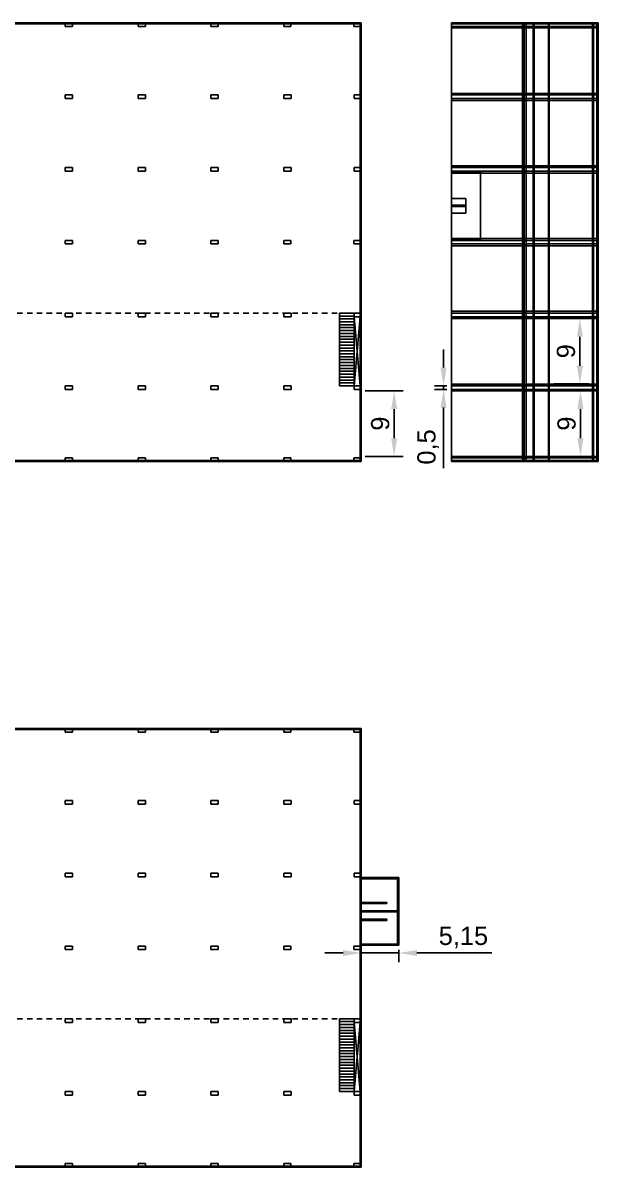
# Model space of a CAD drawing. Header units: millimetres. Extents: x 332 to 5606, y 276 to 1426.
# Drawn here: x 1825.6 to 1904.6, y 664.2 to 821.5 of the extents above; entities that cross this region are included whole.
import ezdxf

# ---------------------------------------------------------------- set-up
doc = ezdxf.new("R2010")
doc.units = ezdxf.units.MM
doc.linetypes.add('JIS_02_0.7', pattern=[1.35, 0.75, -0.6])
doc.styles.get("Standard").update_dxf_attribs({"font": 'arial.ttf'})
doc.dimstyles.new('ISO-25', dxfattribs={"dimtxt": 2.5, "dimasz": 2.5, "dimexe": 1.25, "dimexo": 0.625, "dimtad": 1, "dimtxsty": 'Standard', "dimcen": 2.5, "dimadec": 0, "dimazin": 0, "dimtfac": 1, "dimtmove": 0, "dimatfit": 3, "dimfxl": 1, "dimarcsym": 0})

# ---------------------------------------------------------------- blocks, each defined once
blk = doc.blocks.new('*D1')
at = {"color": 0, "lineweight": -2, "transparency": 16777216}
for p, q in [((1883.42, 774.13), (1883.42, 776.63)), ((1883.86, 771.63), (1882.17, 771.63)), ((1883.86, 771.13), (1882.17, 771.13)), ((1883.42, 771.63), (1883.42, 771.13)), ((1883.42, 768.63), (1883.42, 760.31))]:
    blk.add_line(p, q, dxfattribs=at)
at = {"color": 0, "transparency": 16777216}
for points in [[(1883, 774.13), (1883.83, 774.13), (1883.42, 771.63)], [(1883, 768.63), (1883.83, 768.63), (1883.42, 771.13)]]:
    blk.add_solid(points, dxfattribs=at)
at = {"layer": 'Defpoints', "color": 0, "transparency": 16777216}
for p in [(1883.42, 771.13), (1884.48, 771.63), (1884.48, 771.13)]:
    blk.add_point(p, dxfattribs=at)
at = {"color": 0, "transparency": 16777216, "insert": (1881.29, 763.22), "char_height": 2.5, "attachment_point": 5, "rotation": 90}
blk.add_mtext('0,5', dxfattribs=at)
blk = doc.blocks.new('*D4')
at = {"color": 0, "lineweight": -2, "transparency": 16777216}
for p, q in [((1872.66, 770.93), (1877.88, 770.93)), ((1876.63, 764.43), (1876.63, 768.43)), ((1872.66, 761.93), (1877.88, 761.93))]:
    blk.add_line(p, q, dxfattribs=at)
at = {"color": 0, "transparency": 16777216}
for points in [[(1876.21, 768.43), (1877.04, 768.43), (1876.63, 770.93)], [(1876.21, 764.43), (1877.04, 764.43), (1876.63, 761.93)]]:
    blk.add_solid(points, dxfattribs=at)
at = {"layer": 'Defpoints', "color": 0, "transparency": 16777216}
for p in [(1872.03, 770.93), (1876.63, 770.93), (1872.03, 761.93)]:
    blk.add_point(p, dxfattribs=at)
at = {"color": 0, "transparency": 16777216, "insert": (1874.72, 766.43), "char_height": 2.5, "attachment_point": 5, "rotation": 90}
blk.add_mtext('9', dxfattribs=at)
blk = doc.blocks.new('*D5')
at = {"color": 0, "lineweight": -2, "transparency": 16777216}
for p, q in [((1898.56, 770.93), (1903.46, 770.93)), ((1902.21, 764.43), (1902.21, 768.43)), ((1898.56, 761.93), (1903.46, 761.93))]:
    blk.add_line(p, q, dxfattribs=at)
at = {"color": 0, "transparency": 16777216}
for points in [[(1901.79, 768.43), (1902.62, 768.43), (1902.21, 770.93)], [(1901.79, 764.43), (1902.62, 764.43), (1902.21, 761.93)]]:
    blk.add_solid(points, dxfattribs=at)
at = {"layer": 'Defpoints', "color": 0, "transparency": 16777216}
for p in [(1897.93, 770.93), (1902.21, 770.93), (1897.93, 761.93)]:
    blk.add_point(p, dxfattribs=at)
at = {"color": 0, "transparency": 16777216, "insert": (1900.31, 766.43), "char_height": 2.5, "attachment_point": 5, "rotation": 90}
blk.add_mtext('9', dxfattribs=at)
blk = doc.blocks.new('*D6')
at = {"color": 0, "lineweight": -2, "transparency": 16777216}
for p, q in [((1898.56, 780.88), (1903.38, 780.88)), ((1902.13, 774.38), (1902.13, 778.38)), ((1898.56, 771.88), (1903.38, 771.88))]:
    blk.add_line(p, q, dxfattribs=at)
at = {"color": 0, "transparency": 16777216}
for points in [[(1901.71, 778.38), (1902.55, 778.38), (1902.13, 780.88)], [(1901.71, 774.38), (1902.55, 774.38), (1902.13, 771.88)]]:
    blk.add_solid(points, dxfattribs=at)
at = {"layer": 'Defpoints', "color": 0, "transparency": 16777216}
for p in [(1897.93, 780.88), (1902.13, 780.88), (1897.93, 771.88)]:
    blk.add_point(p, dxfattribs=at)
at = {"color": 0, "transparency": 16777216, "insert": (1900.23, 776.38), "char_height": 2.5, "attachment_point": 5, "rotation": 90}
blk.add_mtext('9', dxfattribs=at)
blk = doc.blocks.new('*D10')
at = {"color": 0, "lineweight": -2, "transparency": 16777216}
for p, q in [((1872.11, 694.09), (1872.11, 692.4)), ((1877.26, 694.09), (1877.26, 692.4)), ((1869.61, 693.65), (1867.11, 693.65)), ((1872.11, 693.65), (1877.26, 693.65)), ((1879.76, 693.65), (1890.02, 693.65))]:
    blk.add_line(p, q, dxfattribs=at)
at = {"color": 0, "transparency": 16777216}
for points in [[(1869.61, 694.06), (1869.61, 693.23), (1872.11, 693.65)], [(1879.76, 694.06), (1879.76, 693.23), (1877.26, 693.65)]]:
    blk.add_solid(points, dxfattribs=at)
at = {"layer": 'Defpoints', "color": 0, "transparency": 16777216}
for p in [(1872.11, 694.71), (1877.26, 694.71), (1877.26, 693.65)]:
    blk.add_point(p, dxfattribs=at)
at = {"color": 0, "transparency": 16777216, "insert": (1886.14, 695.77), "char_height": 2.5, "attachment_point": 5}
blk.add_mtext('5,15', dxfattribs=at)

msp = doc.modelspace()

# ---------------------------------------------------------------- linework, layer by layer
for p, q in [((1872.107, 821.527), (1751.807, 821.527)), ((1871.957, 821.377), (1751.957, 821.377)), ((1821.957, 821.527), (1831.957, 821.527)), ((1832.457, 821.527), (1831.457, 821.527)), ((1831.457, 821.527), (1831.457, 821.027)), ((1831.957, 821.527), (1831.957, 821.377)), ((1831.957, 821.377), (1841.957, 821.377)), ((1832.457, 821.027), (1832.457, 821.527)), ((1842.457, 821.527), (1841.457, 821.527)), ((1841.457, 821.527), (1841.457, 821.027)), ((1841.957, 821.377), (1841.957, 821.527)), ((1841.957, 821.527), (1851.957, 821.527)), ((1842.457, 821.027), (1842.457, 821.527)), ((1852.457, 821.527), (1851.457, 821.527)), ((1851.457, 821.527), (1851.457, 821.027)), ((1851.957, 821.527), (1851.957, 821.377)), ((1851.957, 821.377), (1861.957, 821.377)), ((1852.457, 821.027), (1852.457, 821.527)), ((1862.457, 821.527), (1861.457, 821.527)), ((1861.457, 821.527), (1861.457, 821.027)), ((1861.957, 821.377), (1861.957, 821.527)), ((1861.957, 821.527), (1871.957, 821.527)), ((1862.457, 821.027), (1862.457, 821.527)), ((1872.11, 821.527), (1871.11, 821.527)), ((1871.11, 821.527), (1871.11, 821.027)), ((1871.957, 821.527), (1871.957, 821.377)), ((1871.957, 761.377), (1871.957, 821.377)), ((1871.957, 821.377), (1872.107, 821.377)), ((1872.107, 761.227), (1872.107, 821.527)), ((1872.107, 821.527), (1872.11, 821.527)), ((1872.107, 821.377), (1872.107, 811.377)), ((1872.107, 811.377), (1872.107, 821.377)), ((1872.107, 821.377), (1872.107, 811.377)), ((1872.107, 821.377), (1872.11, 821.377)), ((1872.11, 821.027), (1872.11, 821.527)), ((1884.483, 821.527), (1884.483, 761.227)), ((1904.483, 821.527), (1884.483, 821.527)), ((1884.483, 821.377), (1904.483, 821.377)), ((1894.233, 761.227), (1894.233, 821.527)), ((1894.483, 761.227), (1894.483, 821.527)), ((1894.733, 761.227), (1894.733, 821.527)), ((1903.883, 761.227), (1903.883, 821.527)), ((1903.983, 761.227), (1903.983, 821.527)), ((1904.333, 821.377), (1904.333, 821.527)), ((1904.483, 821.377), (1904.333, 821.377)), ((1904.483, 761.227), (1904.483, 821.527)), ((1904.633, 821.527), (1904.483, 821.527)), ((1904.633, 761.227), (1904.633, 821.527)), ((1831.457, 821.027), (1832.457, 821.027)), ((1841.457, 821.027), (1842.457, 821.027)), ((1851.457, 821.027), (1852.457, 821.027)), ((1861.457, 821.027), (1862.457, 821.027)), ((1871.11, 821.027), (1872.11, 821.027)), ((1871.957, 821.027), (1872.032, 821.027)), ((1872.107, 820.827), (1871.957, 820.827)), ((1871.957, 820.827), (1871.957, 811.827)), ((1872.032, 820.827), (1872.032, 811.827)), ((1872.107, 821.027), (1872.107, 820.827)), ((1884.483, 821.027), (1904.483, 821.027)), ((1884.483, 820.827), (1904.483, 820.827)), ((1871.957, 811.827), (1872.107, 811.827)), ((1884.483, 811.827), (1904.483, 811.827)), ((1832.464, 811.627), (1831.464, 811.627)), ((1831.464, 811.627), (1831.464, 811.127)), ((1831.464, 811.127), (1832.464, 811.127)), ((1832.464, 811.127), (1832.464, 811.627)), ((1842.464, 811.627), (1841.464, 811.627)), ((1841.464, 811.627), (1841.464, 811.127)), ((1841.464, 811.127), (1842.464, 811.127)), ((1842.464, 811.127), (1842.464, 811.627)), ((1852.464, 811.627), (1851.464, 811.627)), ((1851.464, 811.627), (1851.464, 811.127)), ((1851.464, 811.127), (1852.464, 811.127)), ((1852.464, 811.127), (1852.464, 811.627)), ((1862.464, 811.627), (1861.464, 811.627)), ((1861.464, 811.627), (1861.464, 811.127)), ((1861.464, 811.127), (1862.464, 811.127)), ((1862.464, 811.127), (1862.464, 811.627)), ((1872.117, 811.627), (1871.117, 811.627)), ((1871.117, 811.627), (1871.117, 811.127)), ((1871.117, 811.127), (1872.117, 811.127)), ((1871.957, 811.627), (1872.117, 811.627)), ((1872.107, 811.377), (1871.957, 811.377)), ((1871.957, 811.377), (1871.957, 801.377)), ((1871.957, 811.127), (1871.957, 810.877)), ((1871.957, 811.127), (1872.117, 811.127)), ((1871.957, 810.877), (1872.107, 810.877)), ((1872.032, 811.627), (1872.032, 811.127)), ((1872.032, 810.877), (1872.032, 801.877)), ((1872.107, 810.877), (1872.107, 801.877)), ((1872.117, 811.127), (1872.117, 811.627)), ((1884.483, 811.627), (1904.483, 811.627)), ((1884.483, 811.127), (1904.483, 811.127)), ((1884.483, 810.877), (1904.483, 810.877)), ((1832.464, 801.627), (1831.464, 801.627)), ((1831.464, 801.627), (1831.464, 801.127)), ((1831.464, 801.127), (1832.464, 801.127)), ((1832.464, 801.127), (1832.464, 801.627)), ((1842.464, 801.627), (1841.464, 801.627)), ((1841.464, 801.627), (1841.464, 801.127)), ((1841.464, 801.127), (1842.464, 801.127)), ((1842.464, 801.127), (1842.464, 801.627)), ((1852.464, 801.627), (1851.464, 801.627)), ((1851.464, 801.627), (1851.464, 801.127)), ((1851.464, 801.127), (1852.464, 801.127)), ((1852.464, 801.127), (1852.464, 801.627)), ((1862.464, 801.627), (1861.464, 801.627)), ((1861.464, 801.627), (1861.464, 801.127)), ((1861.464, 801.127), (1862.464, 801.127)), ((1862.464, 801.127), (1862.464, 801.627)), ((1872.117, 801.627), (1871.117, 801.627)), ((1871.117, 801.627), (1871.117, 801.127)), ((1871.117, 801.127), (1872.117, 801.127)), ((1872.107, 801.877), (1871.957, 801.877)), ((1871.957, 801.877), (1871.957, 801.627)), ((1871.957, 801.627), (1872.117, 801.627)), ((1871.957, 801.377), (1872.107, 801.377)), ((1871.957, 801.127), (1871.957, 800.877)), ((1871.957, 801.127), (1872.117, 801.127)), ((1871.957, 800.877), (1872.107, 800.877)), ((1872.032, 801.627), (1872.032, 801.127)), ((1872.032, 800.877), (1872.032, 791.877)), ((1872.107, 801.377), (1872.107, 791.377)), ((1872.107, 800.877), (1872.107, 791.877)), ((1872.117, 801.127), (1872.117, 801.627)), ((1884.483, 801.877), (1904.483, 801.877)), ((1884.483, 801.627), (1904.483, 801.627)), ((1884.483, 801.127), (1904.483, 801.127)), ((1884.483, 800.877), (1904.483, 800.877)), ((1884.483, 800.877), (1884.483, 796.377)), ((1832.457, 791.627), (1831.457, 791.627)), ((1831.457, 791.627), (1831.457, 791.127)), ((1832.457, 791.127), (1832.457, 791.627)), ((1842.457, 791.627), (1841.457, 791.627)), ((1841.457, 791.627), (1841.457, 791.127)), ((1842.457, 791.127), (1842.457, 791.627)), ((1852.457, 791.627), (1851.457, 791.627)), ((1851.457, 791.627), (1851.457, 791.127)), ((1852.457, 791.127), (1852.457, 791.627)), ((1862.457, 791.627), (1861.457, 791.627)), ((1861.457, 791.627), (1861.457, 791.127)), ((1862.457, 791.127), (1862.457, 791.627)), ((1872.11, 791.627), (1871.11, 791.627)), ((1871.11, 791.627), (1871.11, 791.127)), ((1872.107, 791.877), (1871.957, 791.877)), ((1871.957, 791.877), (1871.957, 791.627)), ((1872.107, 791.377), (1871.957, 791.377)), ((1871.957, 791.377), (1871.957, 781.377)), ((1872.032, 791.627), (1872.032, 791.127)), ((1872.11, 791.127), (1872.11, 791.627)), ((1884.483, 791.877), (1904.483, 791.877)), ((1884.483, 791.627), (1904.483, 791.627)), ((1831.457, 791.127), (1832.457, 791.127)), ((1841.457, 791.127), (1842.457, 791.127)), ((1851.457, 791.127), (1852.457, 791.127)), ((1861.457, 791.127), (1862.457, 791.127)), ((1871.11, 791.127), (1872.11, 791.127)), ((1872.107, 790.877), (1871.957, 790.877)), ((1871.957, 790.877), (1871.957, 781.877)), ((1872.032, 790.877), (1872.032, 781.877)), ((1872.107, 791.127), (1872.107, 790.877)), ((1872.107, 791.127), (1872.11, 791.127)), ((1884.483, 791.127), (1904.483, 791.127)), ((1884.483, 790.877), (1904.483, 790.877)), ((1871.957, 781.877), (1872.107, 781.877)), ((1872.107, 781.877), (1872.107, 781.627)), ((1884.483, 781.877), (1904.483, 781.877)), ((1832.464, 781.627), (1831.464, 781.627)), ((1831.464, 781.627), (1831.464, 781.127)), ((1831.464, 781.127), (1832.464, 781.127)), ((1832.464, 781.127), (1832.464, 781.627)), ((1842.464, 781.627), (1841.464, 781.627)), ((1841.464, 781.627), (1841.464, 781.127)), ((1841.464, 781.127), (1842.464, 781.127)), ((1842.464, 781.127), (1842.464, 781.627)), ((1852.464, 781.627), (1851.464, 781.627)), ((1851.464, 781.627), (1851.464, 781.127)), ((1851.464, 781.127), (1852.464, 781.127)), ((1852.464, 781.127), (1852.464, 781.627)), ((1862.464, 781.627), (1861.464, 781.627)), ((1861.464, 781.627), (1861.464, 781.127)), ((1861.464, 781.127), (1862.464, 781.127)), ((1862.464, 781.127), (1862.464, 781.627)), ((1869.117, 771.627), (1869.117, 781.627)), ((1869.117, 781.627), (1871.117, 781.627)), ((1869.117, 781.627), (1869.117, 781.227)), ((1869.117, 781.227), (1871.117, 781.227)), ((1869.117, 781.227), (1869.117, 780.827)), ((1869.117, 780.827), (1871.117, 780.827)), ((1869.117, 780.827), (1869.117, 780.427)), ((1869.117, 780.427), (1871.117, 780.427)), ((1872.117, 781.627), (1871.117, 781.627)), ((1871.117, 781.627), (1871.117, 781.127)), ((1871.117, 780.427), (1871.117, 780.027)), ((1871.957, 781.627), (1872.117, 781.627)), ((1871.957, 781.377), (1872.107, 781.377)), ((1871.957, 781.127), (1871.957, 780.877)), ((1871.957, 781.127), (1872.117, 781.127)), ((1871.957, 780.877), (1872.107, 780.877)), ((1872.032, 781.627), (1872.032, 781.127)), ((1872.032, 780.877), (1872.032, 771.877)), ((1872.107, 781.627), (1872.107, 781.627)), ((1872.107, 781.377), (1872.107, 771.377)), ((1872.107, 780.877), (1872.107, 771.877)), ((1872.117, 781.127), (1872.117, 781.627)), ((1884.483, 781.627), (1904.483, 781.627)), ((1884.483, 781.127), (1904.483, 781.127)), ((1884.483, 780.877), (1904.483, 780.877)), ((1884.483, 780.877), (1884.483, 776.377)), ((1871.117, 780.027), (1869.117, 780.027)), ((1869.117, 780.027), (1869.117, 779.627)), ((1869.117, 779.627), (1871.117, 779.627)), ((1871.117, 779.227), (1869.117, 779.227)), ((1869.117, 779.227), (1869.117, 778.827)), ((1869.117, 778.827), (1871.117, 778.827)), ((1871.117, 779.627), (1871.117, 779.227)), ((1871.117, 778.827), (1871.117, 778.427)), ((1871.117, 778.427), (1869.117, 778.427)), ((1869.117, 778.427), (1869.117, 778.027)), ((1869.117, 778.027), (1871.117, 778.027)), ((1871.117, 777.627), (1869.117, 777.627)), ((1869.117, 777.627), (1869.117, 777.227)), ((1869.117, 777.227), (1871.117, 777.227)), ((1871.117, 778.027), (1871.117, 777.627)), ((1871.117, 777.227), (1871.117, 776.827)), ((1871.117, 776.827), (1869.117, 776.827)), ((1869.117, 776.827), (1869.117, 776.427)), ((1869.117, 776.427), (1871.117, 776.427)), ((1871.117, 776.027), (1869.117, 776.027)), ((1869.117, 776.027), (1869.117, 775.627)), ((1869.117, 775.627), (1871.117, 775.627)), ((1871.117, 776.427), (1871.117, 776.027)), ((1871.117, 775.627), (1871.117, 775.227)), ((1871.117, 775.227), (1869.117, 775.227)), ((1869.117, 775.227), (1869.117, 774.827)), ((1869.117, 774.827), (1871.117, 774.827)), ((1871.117, 774.427), (1869.117, 774.427)), ((1869.117, 774.427), (1869.117, 774.027)), ((1869.117, 774.027), (1871.117, 774.027)), ((1871.117, 774.827), (1871.117, 774.427)), ((1871.117, 774.027), (1871.117, 773.627)), ((1871.117, 773.627), (1869.117, 773.627)), ((1869.117, 773.627), (1869.117, 773.227)), ((1869.117, 773.227), (1871.117, 773.227)), ((1871.117, 772.827), (1869.117, 772.827)), ((1869.117, 772.827), (1869.117, 772.427)), ((1869.117, 772.427), (1871.117, 772.427)), ((1871.117, 773.227), (1871.117, 772.827)), ((1871.117, 772.427), (1871.117, 772.027)), ((1832.464, 771.627), (1831.464, 771.627)), ((1831.464, 771.627), (1831.464, 771.127)), ((1831.464, 771.127), (1832.464, 771.127)), ((1832.464, 771.127), (1832.464, 771.627)), ((1842.464, 771.627), (1841.464, 771.627)), ((1841.464, 771.627), (1841.464, 771.127)), ((1841.464, 771.127), (1842.464, 771.127)), ((1842.464, 771.127), (1842.464, 771.627)), ((1852.464, 771.627), (1851.464, 771.627)), ((1851.464, 771.627), (1851.464, 771.127)), ((1851.464, 771.127), (1852.464, 771.127)), ((1852.464, 771.127), (1852.464, 771.627)), ((1862.464, 771.627), (1861.464, 771.627)), ((1861.464, 771.627), (1861.464, 771.127)), ((1861.464, 771.127), (1862.464, 771.127)), ((1862.464, 771.127), (1862.464, 771.627)), ((1871.117, 772.027), (1869.117, 772.027)), ((1869.117, 772.027), (1869.117, 771.627)), ((1871.117, 771.627), (1869.117, 771.627)), ((1869.117, 771.627), (1871.117, 771.627)), ((1872.117, 771.627), (1871.117, 771.627)), ((1871.117, 771.627), (1871.117, 771.127)), ((1871.117, 771.127), (1872.117, 771.127)), ((1872.107, 771.877), (1871.957, 771.877)), ((1871.957, 771.877), (1871.957, 771.627)), ((1872.107, 771.377), (1871.957, 771.377)), ((1871.957, 771.377), (1871.957, 761.377)), ((1872.107, 770.927), (1871.957, 770.927)), ((1871.957, 770.927), (1871.957, 761.927)), ((1872.032, 771.627), (1872.032, 771.127)), ((1872.032, 770.927), (1872.032, 761.927)), ((1872.107, 771.127), (1872.107, 770.927)), ((1872.107, 761.827), (1872.107, 770.877)), ((1872.117, 771.127), (1872.117, 771.627)), ((1884.483, 771.877), (1904.483, 771.877)), ((1884.483, 771.627), (1904.483, 771.627)), ((1884.483, 770.927), (1884.483, 771.127)), ((1884.483, 771.127), (1904.483, 771.127)), ((1884.483, 770.927), (1904.483, 770.927)), ((1832.457, 761.727), (1831.457, 761.727)), ((1831.457, 761.727), (1831.457, 761.227)), ((1832.457, 761.227), (1832.457, 761.727)), ((1842.457, 761.727), (1841.457, 761.727)), ((1841.457, 761.727), (1841.457, 761.227)), ((1842.457, 761.227), (1842.457, 761.727)), ((1852.457, 761.727), (1851.457, 761.727)), ((1851.457, 761.727), (1851.457, 761.227)), ((1852.457, 761.227), (1852.457, 761.727)), ((1862.457, 761.727), (1861.457, 761.727)), ((1861.457, 761.727), (1861.457, 761.227)), ((1862.457, 761.227), (1862.457, 761.727)), ((1872.11, 761.727), (1871.11, 761.727)), ((1871.11, 761.727), (1871.11, 761.227)), ((1871.957, 761.927), (1872.107, 761.927)), ((1871.957, 761.727), (1871.957, 761.827)), ((1872.032, 761.727), (1871.957, 761.727)), ((1872.11, 761.227), (1872.11, 761.727)), ((1884.483, 761.927), (1904.483, 761.927)), ((1884.483, 761.727), (1904.483, 761.727)), ((1751.807, 761.227), (1872.107, 761.227)), ((1751.957, 761.377), (1871.957, 761.377)), ((1821.957, 761.227), (1831.957, 761.227)), ((1831.457, 761.227), (1832.457, 761.227)), ((1831.957, 761.227), (1831.957, 761.377)), ((1831.957, 761.377), (1841.957, 761.377)), ((1841.457, 761.227), (1842.457, 761.227)), ((1841.957, 761.377), (1841.957, 761.227)), ((1841.957, 761.227), (1851.957, 761.227)), ((1851.457, 761.227), (1852.457, 761.227)), ((1851.957, 761.227), (1851.957, 761.377)), ((1851.957, 761.377), (1861.957, 761.377)), ((1861.457, 761.227), (1862.457, 761.227)), ((1861.957, 761.377), (1861.957, 761.227)), ((1861.957, 761.227), (1871.957, 761.227)), ((1871.11, 761.227), (1872.11, 761.227)), ((1871.957, 761.227), (1871.957, 761.377)), ((1871.957, 761.377), (1872.107, 761.377)), ((1894.483, 761.377), (1884.483, 761.377)), ((1884.483, 761.227), (1904.483, 761.227)), ((1884.483, 761.227), (1894.483, 761.227)), ((1894.483, 761.227), (1894.233, 761.227)), ((1904.483, 761.377), (1894.483, 761.377)), ((1894.483, 761.227), (1894.733, 761.227)), ((1894.733, 761.227), (1895.733, 761.227)), ((1895.733, 761.227), (1895.833, 761.227)), ((1895.833, 761.227), (1897.833, 761.227)), ((1897.833, 761.227), (1897.933, 761.227)), ((1901.883, 761.227), (1901.783, 761.227)), ((1901.983, 761.227), (1901.883, 761.227)), ((1903.983, 761.227), (1901.983, 761.227)), ((1903.983, 761.227), (1903.883, 761.227)), ((1904.483, 761.227), (1903.983, 761.227)), ((1904.333, 761.227), (1904.333, 761.377)), ((1904.333, 761.377), (1904.483, 761.377)), ((1904.333, 761.227), (1904.333, 761.227)), ((1904.483, 761.227), (1904.633, 761.227)), ((1872.107, 724.511), (1751.807, 724.511)), ((1871.957, 724.361), (1751.957, 724.361)), ((1821.957, 724.511), (1831.957, 724.511)), ((1832.457, 724.511), (1831.457, 724.511)), ((1831.457, 724.511), (1831.457, 724.011)), ((1831.457, 724.011), (1832.457, 724.011)), ((1831.957, 724.511), (1831.957, 724.361)), ((1831.957, 724.361), (1841.957, 724.361)), ((1832.457, 724.011), (1832.457, 724.511)), ((1842.457, 724.511), (1841.457, 724.511)), ((1841.457, 724.511), (1841.457, 724.011)), ((1841.457, 724.011), (1842.457, 724.011)), ((1841.957, 724.361), (1841.957, 724.511)), ((1841.957, 724.511), (1851.957, 724.511)), ((1842.457, 724.011), (1842.457, 724.511)), ((1852.457, 724.511), (1851.457, 724.511)), ((1851.457, 724.511), (1851.457, 724.011)), ((1851.457, 724.011), (1852.457, 724.011)), ((1851.957, 724.511), (1851.957, 724.361)), ((1851.957, 724.361), (1861.957, 724.361)), ((1852.457, 724.011), (1852.457, 724.511)), ((1862.457, 724.511), (1861.457, 724.511)), ((1861.457, 724.511), (1861.457, 724.011)), ((1861.457, 724.011), (1862.457, 724.011)), ((1861.957, 724.361), (1861.957, 724.511)), ((1861.957, 724.511), (1871.957, 724.511)), ((1862.457, 724.011), (1862.457, 724.511)), ((1872.11, 724.511), (1871.11, 724.511)), ((1871.11, 724.511), (1871.11, 724.011)), ((1871.11, 724.011), (1872.11, 724.011)), ((1871.957, 724.511), (1871.957, 724.361)), ((1871.957, 664.361), (1871.957, 724.361)), ((1871.957, 724.361), (1872.107, 724.361)), ((1871.957, 724.011), (1872.032, 724.011)), ((1872.107, 723.811), (1871.957, 723.811)), ((1871.957, 723.811), (1871.957, 714.811)), ((1872.032, 723.811), (1872.032, 714.811)), ((1872.107, 664.211), (1872.107, 724.511)), ((1872.107, 724.511), (1872.11, 724.511)), ((1872.107, 724.361), (1872.107, 714.361)), ((1872.107, 714.361), (1872.107, 724.361)), ((1872.107, 724.361), (1872.107, 714.361)), ((1872.107, 724.361), (1872.11, 724.361)), ((1872.107, 724.011), (1872.107, 723.811)), ((1872.11, 724.011), (1872.11, 724.511)), ((1832.464, 714.611), (1831.464, 714.611)), ((1831.464, 714.611), (1831.464, 714.111)), ((1832.464, 714.111), (1832.464, 714.611)), ((1842.464, 714.611), (1841.464, 714.611)), ((1841.464, 714.611), (1841.464, 714.111)), ((1842.464, 714.111), (1842.464, 714.611)), ((1852.464, 714.611), (1851.464, 714.611)), ((1851.464, 714.611), (1851.464, 714.111)), ((1852.464, 714.111), (1852.464, 714.611)), ((1862.464, 714.611), (1861.464, 714.611)), ((1861.464, 714.611), (1861.464, 714.111)), ((1862.464, 714.111), (1862.464, 714.611)), ((1872.117, 714.611), (1871.117, 714.611)), ((1871.117, 714.611), (1871.117, 714.111)), ((1871.957, 714.811), (1872.107, 714.811)), ((1871.957, 714.611), (1872.117, 714.611)), ((1872.107, 714.361), (1871.957, 714.361)), ((1871.957, 714.361), (1871.957, 704.361)), ((1872.032, 714.611), (1872.032, 714.111)), ((1872.117, 714.111), (1872.117, 714.611)), ((1831.464, 714.111), (1832.464, 714.111)), ((1841.464, 714.111), (1842.464, 714.111)), ((1851.464, 714.111), (1852.464, 714.111)), ((1861.464, 714.111), (1862.464, 714.111)), ((1871.117, 714.111), (1872.117, 714.111)), ((1871.957, 714.111), (1871.957, 713.861)), ((1871.957, 714.111), (1872.117, 714.111)), ((1871.957, 713.861), (1872.107, 713.861)), ((1872.032, 713.861), (1872.032, 704.861)), ((1872.107, 713.861), (1872.107, 704.861)), ((1872.107, 704.861), (1871.957, 704.861)), ((1871.957, 704.861), (1871.957, 704.611)), ((1832.464, 704.611), (1831.464, 704.611)), ((1831.464, 704.611), (1831.464, 704.111)), ((1831.464, 704.111), (1832.464, 704.111)), ((1832.464, 704.111), (1832.464, 704.611)), ((1842.464, 704.611), (1841.464, 704.611)), ((1841.464, 704.611), (1841.464, 704.111)), ((1841.464, 704.111), (1842.464, 704.111)), ((1842.464, 704.111), (1842.464, 704.611)), ((1852.464, 704.611), (1851.464, 704.611)), ((1851.464, 704.611), (1851.464, 704.111)), ((1851.464, 704.111), (1852.464, 704.111)), ((1852.464, 704.111), (1852.464, 704.611)), ((1862.464, 704.611), (1861.464, 704.611)), ((1861.464, 704.611), (1861.464, 704.111)), ((1861.464, 704.111), (1862.464, 704.111)), ((1862.464, 704.111), (1862.464, 704.611)), ((1872.117, 704.611), (1871.117, 704.611)), ((1871.117, 704.611), (1871.117, 704.111)), ((1871.117, 704.111), (1872.117, 704.111)), ((1871.957, 704.611), (1872.117, 704.611)), ((1871.957, 704.361), (1872.107, 704.361)), ((1871.957, 704.111), (1871.957, 703.861)), ((1871.957, 704.111), (1872.117, 704.111)), ((1871.957, 703.861), (1872.107, 703.861)), ((1872.032, 704.611), (1872.032, 704.111)), ((1872.032, 703.861), (1872.032, 694.861)), ((1872.107, 704.361), (1872.107, 694.361)), ((1872.107, 703.861), (1872.107, 694.861)), ((1872.117, 704.111), (1872.117, 704.611)), ((1832.457, 694.611), (1831.457, 694.611)), ((1831.457, 694.611), (1831.457, 694.111)), ((1831.457, 694.111), (1832.457, 694.111)), ((1832.457, 694.111), (1832.457, 694.611)), ((1842.457, 694.611), (1841.457, 694.611)), ((1841.457, 694.611), (1841.457, 694.111)), ((1841.457, 694.111), (1842.457, 694.111)), ((1842.457, 694.111), (1842.457, 694.611)), ((1852.457, 694.611), (1851.457, 694.611)), ((1851.457, 694.611), (1851.457, 694.111)), ((1851.457, 694.111), (1852.457, 694.111)), ((1852.457, 694.111), (1852.457, 694.611)), ((1862.457, 694.611), (1861.457, 694.611)), ((1861.457, 694.611), (1861.457, 694.111)), ((1861.457, 694.111), (1862.457, 694.111)), ((1862.457, 694.111), (1862.457, 694.611)), ((1872.11, 694.611), (1871.11, 694.611)), ((1871.11, 694.611), (1871.11, 694.111)), ((1871.11, 694.111), (1872.11, 694.111)), ((1872.107, 694.861), (1871.957, 694.861)), ((1871.957, 694.861), (1871.957, 694.611)), ((1872.107, 694.361), (1871.957, 694.361)), ((1871.957, 694.361), (1871.957, 684.361)), ((1872.107, 693.861), (1871.957, 693.861)), ((1871.957, 693.861), (1871.957, 684.861)), ((1872.032, 694.611), (1872.032, 694.111)), ((1872.032, 693.861), (1872.032, 684.861)), ((1872.107, 694.111), (1872.107, 693.861)), ((1872.107, 694.111), (1872.11, 694.111)), ((1872.11, 694.111), (1872.11, 694.611)), ((1832.464, 684.611), (1831.464, 684.611)), ((1831.464, 684.611), (1831.464, 684.111)), ((1832.464, 684.111), (1832.464, 684.611)), ((1842.464, 684.611), (1841.464, 684.611)), ((1841.464, 684.611), (1841.464, 684.111)), ((1842.464, 684.111), (1842.464, 684.611)), ((1852.464, 684.611), (1851.464, 684.611)), ((1851.464, 684.611), (1851.464, 684.111)), ((1852.464, 684.111), (1852.464, 684.611)), ((1862.464, 684.611), (1861.464, 684.611)), ((1861.464, 684.611), (1861.464, 684.111)), ((1862.464, 684.111), (1862.464, 684.611)), ((1869.117, 674.611), (1869.117, 684.611)), ((1869.117, 684.611), (1871.117, 684.611)), ((1869.117, 684.611), (1869.117, 684.211)), ((1872.117, 684.611), (1871.117, 684.611)), ((1871.117, 684.611), (1871.117, 684.111)), ((1871.957, 684.861), (1872.107, 684.861)), ((1871.957, 684.611), (1872.117, 684.611)), ((1871.957, 684.361), (1872.107, 684.361)), ((1872.032, 684.611), (1872.032, 684.111)), ((1872.107, 684.861), (1872.107, 684.611)), ((1872.107, 684.611), (1872.107, 684.611)), ((1872.107, 684.361), (1872.107, 674.361)), ((1872.117, 684.111), (1872.117, 684.611)), ((1831.464, 684.111), (1832.464, 684.111)), ((1841.464, 684.111), (1842.464, 684.111)), ((1851.464, 684.111), (1852.464, 684.111)), ((1861.464, 684.111), (1862.464, 684.111)), ((1869.117, 684.211), (1871.117, 684.211)), ((1869.117, 684.211), (1869.117, 683.811)), ((1869.117, 683.811), (1871.117, 683.811)), ((1869.117, 683.811), (1869.117, 683.411)), ((1869.117, 683.411), (1871.117, 683.411)), ((1871.117, 683.011), (1869.117, 683.011)), ((1869.117, 683.011), (1869.117, 682.611)), ((1871.117, 683.411), (1871.117, 683.011)), ((1871.957, 684.111), (1871.957, 683.861)), ((1871.957, 684.111), (1872.117, 684.111)), ((1871.957, 683.861), (1872.107, 683.861)), ((1872.032, 683.861), (1872.032, 674.861)), ((1872.107, 683.861), (1872.107, 674.861)), ((1869.117, 682.611), (1871.117, 682.611)), ((1871.117, 682.211), (1869.117, 682.211)), ((1869.117, 682.211), (1869.117, 681.811)), ((1869.117, 681.811), (1871.117, 681.811)), ((1871.117, 681.411), (1869.117, 681.411)), ((1869.117, 681.411), (1869.117, 681.011)), ((1871.117, 682.611), (1871.117, 682.211)), ((1871.117, 681.811), (1871.117, 681.411)), ((1869.117, 681.011), (1871.117, 681.011)), ((1871.117, 680.611), (1869.117, 680.611)), ((1869.117, 680.611), (1869.117, 680.211)), ((1869.117, 680.211), (1871.117, 680.211)), ((1871.117, 679.811), (1869.117, 679.811)), ((1869.117, 679.811), (1869.117, 679.411)), ((1871.117, 681.011), (1871.117, 680.611)), ((1871.117, 680.211), (1871.117, 679.811)), ((1869.117, 679.411), (1871.117, 679.411)), ((1871.117, 679.011), (1869.117, 679.011)), ((1869.117, 679.011), (1869.117, 678.611)), ((1869.117, 678.611), (1871.117, 678.611)), ((1871.117, 678.211), (1869.117, 678.211)), ((1869.117, 678.211), (1869.117, 677.811)), ((1871.117, 679.411), (1871.117, 679.011)), ((1871.117, 678.611), (1871.117, 678.211)), ((1869.117, 677.811), (1871.117, 677.811)), ((1871.117, 677.411), (1869.117, 677.411)), ((1869.117, 677.411), (1869.117, 677.011)), ((1869.117, 677.011), (1871.117, 677.011)), ((1871.117, 676.611), (1869.117, 676.611)), ((1869.117, 676.611), (1869.117, 676.211)), ((1871.117, 677.811), (1871.117, 677.411)), ((1871.117, 677.011), (1871.117, 676.611)), ((1869.117, 676.211), (1871.117, 676.211)), ((1871.117, 675.811), (1869.117, 675.811)), ((1869.117, 675.811), (1869.117, 675.411)), ((1869.117, 675.411), (1871.117, 675.411)), ((1871.117, 675.011), (1869.117, 675.011)), ((1869.117, 675.011), (1869.117, 674.611)), ((1871.117, 676.211), (1871.117, 675.811)), ((1871.117, 675.411), (1871.117, 675.011)), ((1832.464, 674.611), (1831.464, 674.611)), ((1831.464, 674.611), (1831.464, 674.111)), ((1831.464, 674.111), (1832.464, 674.111)), ((1832.464, 674.111), (1832.464, 674.611)), ((1842.464, 674.611), (1841.464, 674.611)), ((1841.464, 674.611), (1841.464, 674.111)), ((1841.464, 674.111), (1842.464, 674.111)), ((1842.464, 674.111), (1842.464, 674.611)), ((1852.464, 674.611), (1851.464, 674.611)), ((1851.464, 674.611), (1851.464, 674.111)), ((1851.464, 674.111), (1852.464, 674.111)), ((1852.464, 674.111), (1852.464, 674.611)), ((1862.464, 674.611), (1861.464, 674.611)), ((1861.464, 674.611), (1861.464, 674.111)), ((1861.464, 674.111), (1862.464, 674.111)), ((1862.464, 674.111), (1862.464, 674.611)), ((1871.117, 674.611), (1869.117, 674.611)), ((1869.117, 674.611), (1871.117, 674.611)), ((1872.117, 674.611), (1871.117, 674.611)), ((1871.117, 674.611), (1871.117, 674.111)), ((1871.117, 674.111), (1872.117, 674.111)), ((1872.107, 674.861), (1871.957, 674.861)), ((1871.957, 674.861), (1871.957, 674.611)), ((1872.107, 674.361), (1871.957, 674.361)), ((1871.957, 674.361), (1871.957, 664.361)), ((1872.107, 673.911), (1871.957, 673.911)), ((1871.957, 673.911), (1871.957, 664.911)), ((1872.032, 674.611), (1872.032, 674.111)), ((1872.032, 673.911), (1872.032, 664.911)), ((1872.107, 674.111), (1872.107, 673.911)), ((1872.107, 664.811), (1872.107, 673.861)), ((1872.117, 674.111), (1872.117, 674.611)), ((1751.807, 664.211), (1872.107, 664.211)), ((1751.957, 664.361), (1871.957, 664.361)), ((1821.957, 664.211), (1831.957, 664.211)), ((1832.457, 664.711), (1831.457, 664.711)), ((1831.457, 664.711), (1831.457, 664.211)), ((1831.457, 664.211), (1832.457, 664.211)), ((1831.957, 664.211), (1831.957, 664.361)), ((1831.957, 664.361), (1841.957, 664.361)), ((1832.457, 664.211), (1832.457, 664.711)), ((1842.457, 664.711), (1841.457, 664.711)), ((1841.457, 664.711), (1841.457, 664.211)), ((1841.457, 664.211), (1842.457, 664.211)), ((1841.957, 664.361), (1841.957, 664.211)), ((1841.957, 664.211), (1851.957, 664.211)), ((1842.457, 664.211), (1842.457, 664.711)), ((1852.457, 664.711), (1851.457, 664.711)), ((1851.457, 664.711), (1851.457, 664.211)), ((1851.457, 664.211), (1852.457, 664.211)), ((1851.957, 664.211), (1851.957, 664.361)), ((1851.957, 664.361), (1861.957, 664.361)), ((1852.457, 664.211), (1852.457, 664.711)), ((1862.457, 664.711), (1861.457, 664.711)), ((1861.457, 664.711), (1861.457, 664.211)), ((1861.457, 664.211), (1862.457, 664.211)), ((1861.957, 664.361), (1861.957, 664.211)), ((1861.957, 664.211), (1871.957, 664.211)), ((1862.457, 664.211), (1862.457, 664.711)), ((1872.11, 664.711), (1871.11, 664.711)), ((1871.11, 664.711), (1871.11, 664.211)), ((1871.11, 664.211), (1872.11, 664.211)), ((1871.957, 664.911), (1872.107, 664.911)), ((1871.957, 664.711), (1871.957, 664.811)), ((1872.032, 664.711), (1871.957, 664.711)), ((1871.957, 664.211), (1871.957, 664.361)), ((1871.957, 664.361), (1872.107, 664.361)), ((1872.11, 664.211), (1872.11, 664.711))]:
    msp.add_line(p, q)
at = {"color": 5}
for p, q in [((1895.733, 761.227), (1895.733, 821.527)), ((1895.833, 761.227), (1895.833, 821.527)), ((1897.833, 761.227), (1897.833, 821.527)), ((1897.933, 761.227), (1897.933, 821.527))]:
    msp.add_line(p, q, dxfattribs=at)
at = {"color": 1}
for p, q in [((1884.483, 800.877), (1884.483, 801.027)), ((1884.483, 801.027), (1888.483, 801.027)), ((1888.483, 800.877), (1884.483, 800.877)), ((1884.483, 800.877), (1884.483, 796.377)), ((1888.483, 801.027), (1888.483, 800.877)), ((1888.483, 791.877), (1888.483, 800.877)), ((1886.483, 796.452), (1884.483, 796.452)), ((1884.483, 796.452), (1884.483, 796.302)), ((1884.483, 796.377), (1884.483, 791.877)), ((1884.483, 796.302), (1886.483, 796.302)), ((1886.483, 796.377), (1886.483, 796.452)), ((1884.483, 791.877), (1888.483, 791.877)), ((1884.483, 791.877), (1884.483, 791.727)), ((1884.483, 791.727), (1888.483, 791.727)), ((1888.483, 791.727), (1888.483, 791.877)), ((1871.117, 771.627), (1871.117, 781.627)), ((1871.117, 781.127), (1871.957, 781.127)), ((1871.117, 781.127), (1871.117, 771.627)), ((1871.117, 781.127), (1871.957, 771.627)), ((1871.117, 771.627), (1871.957, 781.127)), ((1871.957, 771.627), (1871.117, 771.627)), ((1872.107, 703.861), (1872.107, 704.011)), ((1872.107, 704.011), (1877.257, 704.011)), ((1872.107, 703.861), (1872.107, 699.361)), ((1877.107, 703.861), (1872.107, 703.861)), ((1877.107, 699.361), (1877.107, 703.861)), ((1877.257, 704.011), (1877.257, 694.711)), ((1875.607, 700.586), (1872.107, 700.586)), ((1872.107, 699.436), (1872.107, 700.436)), ((1872.107, 699.436), (1872.107, 700.436)), ((1872.107, 700.436), (1875.607, 700.436)), ((1875.607, 700.436), (1875.607, 700.586)), ((1872.107, 699.361), (1872.107, 699.436)), ((1872.107, 699.436), (1877.107, 699.436)), ((1872.107, 699.361), (1872.107, 694.861)), ((1872.107, 699.361), (1872.107, 699.286)), ((1872.107, 699.286), (1877.107, 699.286)), ((1872.107, 699.286), (1872.107, 698.286)), ((1877.107, 694.861), (1877.107, 699.361)), ((1872.107, 698.286), (1875.607, 698.286)), ((1875.607, 698.136), (1872.107, 698.136)), ((1875.607, 698.286), (1875.607, 698.136)), ((1872.107, 694.861), (1877.107, 694.861)), ((1872.107, 694.711), (1872.107, 694.861)), ((1877.257, 694.711), (1872.107, 694.711)), ((1871.117, 674.611), (1871.117, 684.611)), ((1871.117, 684.111), (1871.957, 684.111)), ((1871.117, 684.111), (1871.117, 674.611)), ((1871.117, 684.111), (1871.957, 674.611)), ((1871.117, 674.611), (1871.957, 684.111)), ((1871.957, 674.611), (1871.117, 674.611))]:
    msp.add_line(p, q, dxfattribs=at)
at = {"color": 240, "true_color": 0xed1f24}
for p, q in [((1886.483, 797.377), (1884.483, 797.377)), ((1886.483, 796.377), (1886.483, 797.377)), ((1886.483, 796.377), (1886.483, 795.377)), ((1886.483, 795.377), (1884.483, 795.377))]:
    msp.add_line(p, q, dxfattribs=at)
at = {"color": 1, "linetype": 'JIS_02_0.7', "lineweight": -3}
for points in [[(1751.957, 781.627), (1871.957, 781.627), (1871.957, 761.377), (1751.957, 761.377)], [(1751.957, 684.611), (1871.957, 684.611), (1871.957, 664.361), (1751.957, 664.361)]]:
    msp.add_lwpolyline(points, close=True, dxfattribs=at)

# ---------------------------------------------------------------- dimensions: what is measured, and where the dimension line sits
at = {"color": 7, "true_color": 0xffffff}
for base, p1, p2, picture, middle in [((1902.129, 780.877), (1897.933, 771.877), (1897.933, 780.877), '*D6', (1900.227, 776.377)), ((1883.418, 771.127), (1884.483, 771.627), (1884.483, 771.127), '*D1', (1881.291, 763.217)), ((1876.626, 770.927), (1872.032, 761.927), (1872.032, 770.927), '*D4', (1874.724, 766.427)), ((1902.208, 770.927), (1897.933, 761.927), (1897.933, 770.927), '*D5', (1900.306, 766.427))]:
    dim = msp.add_linear_dim(base=base, p1=p1, p2=p2, angle=90, dimstyle='ISO-25', dxfattribs=at)
    dim.commit()
    dim.dimension.update_dxf_attribs({"geometry": picture, "text_midpoint": middle})
at = {"color": 1}
dim = msp.add_linear_dim(base=(1877.257, 693.645), p1=(1872.107, 694.711), p2=(1877.257, 694.711), dimstyle='ISO-25', dxfattribs=at)
dim.commit()
dim.dimension.update_dxf_attribs({"geometry": '*D10', "text_midpoint": (1886.139, 695.773)})

doc.saveas('drawing.dxf')
